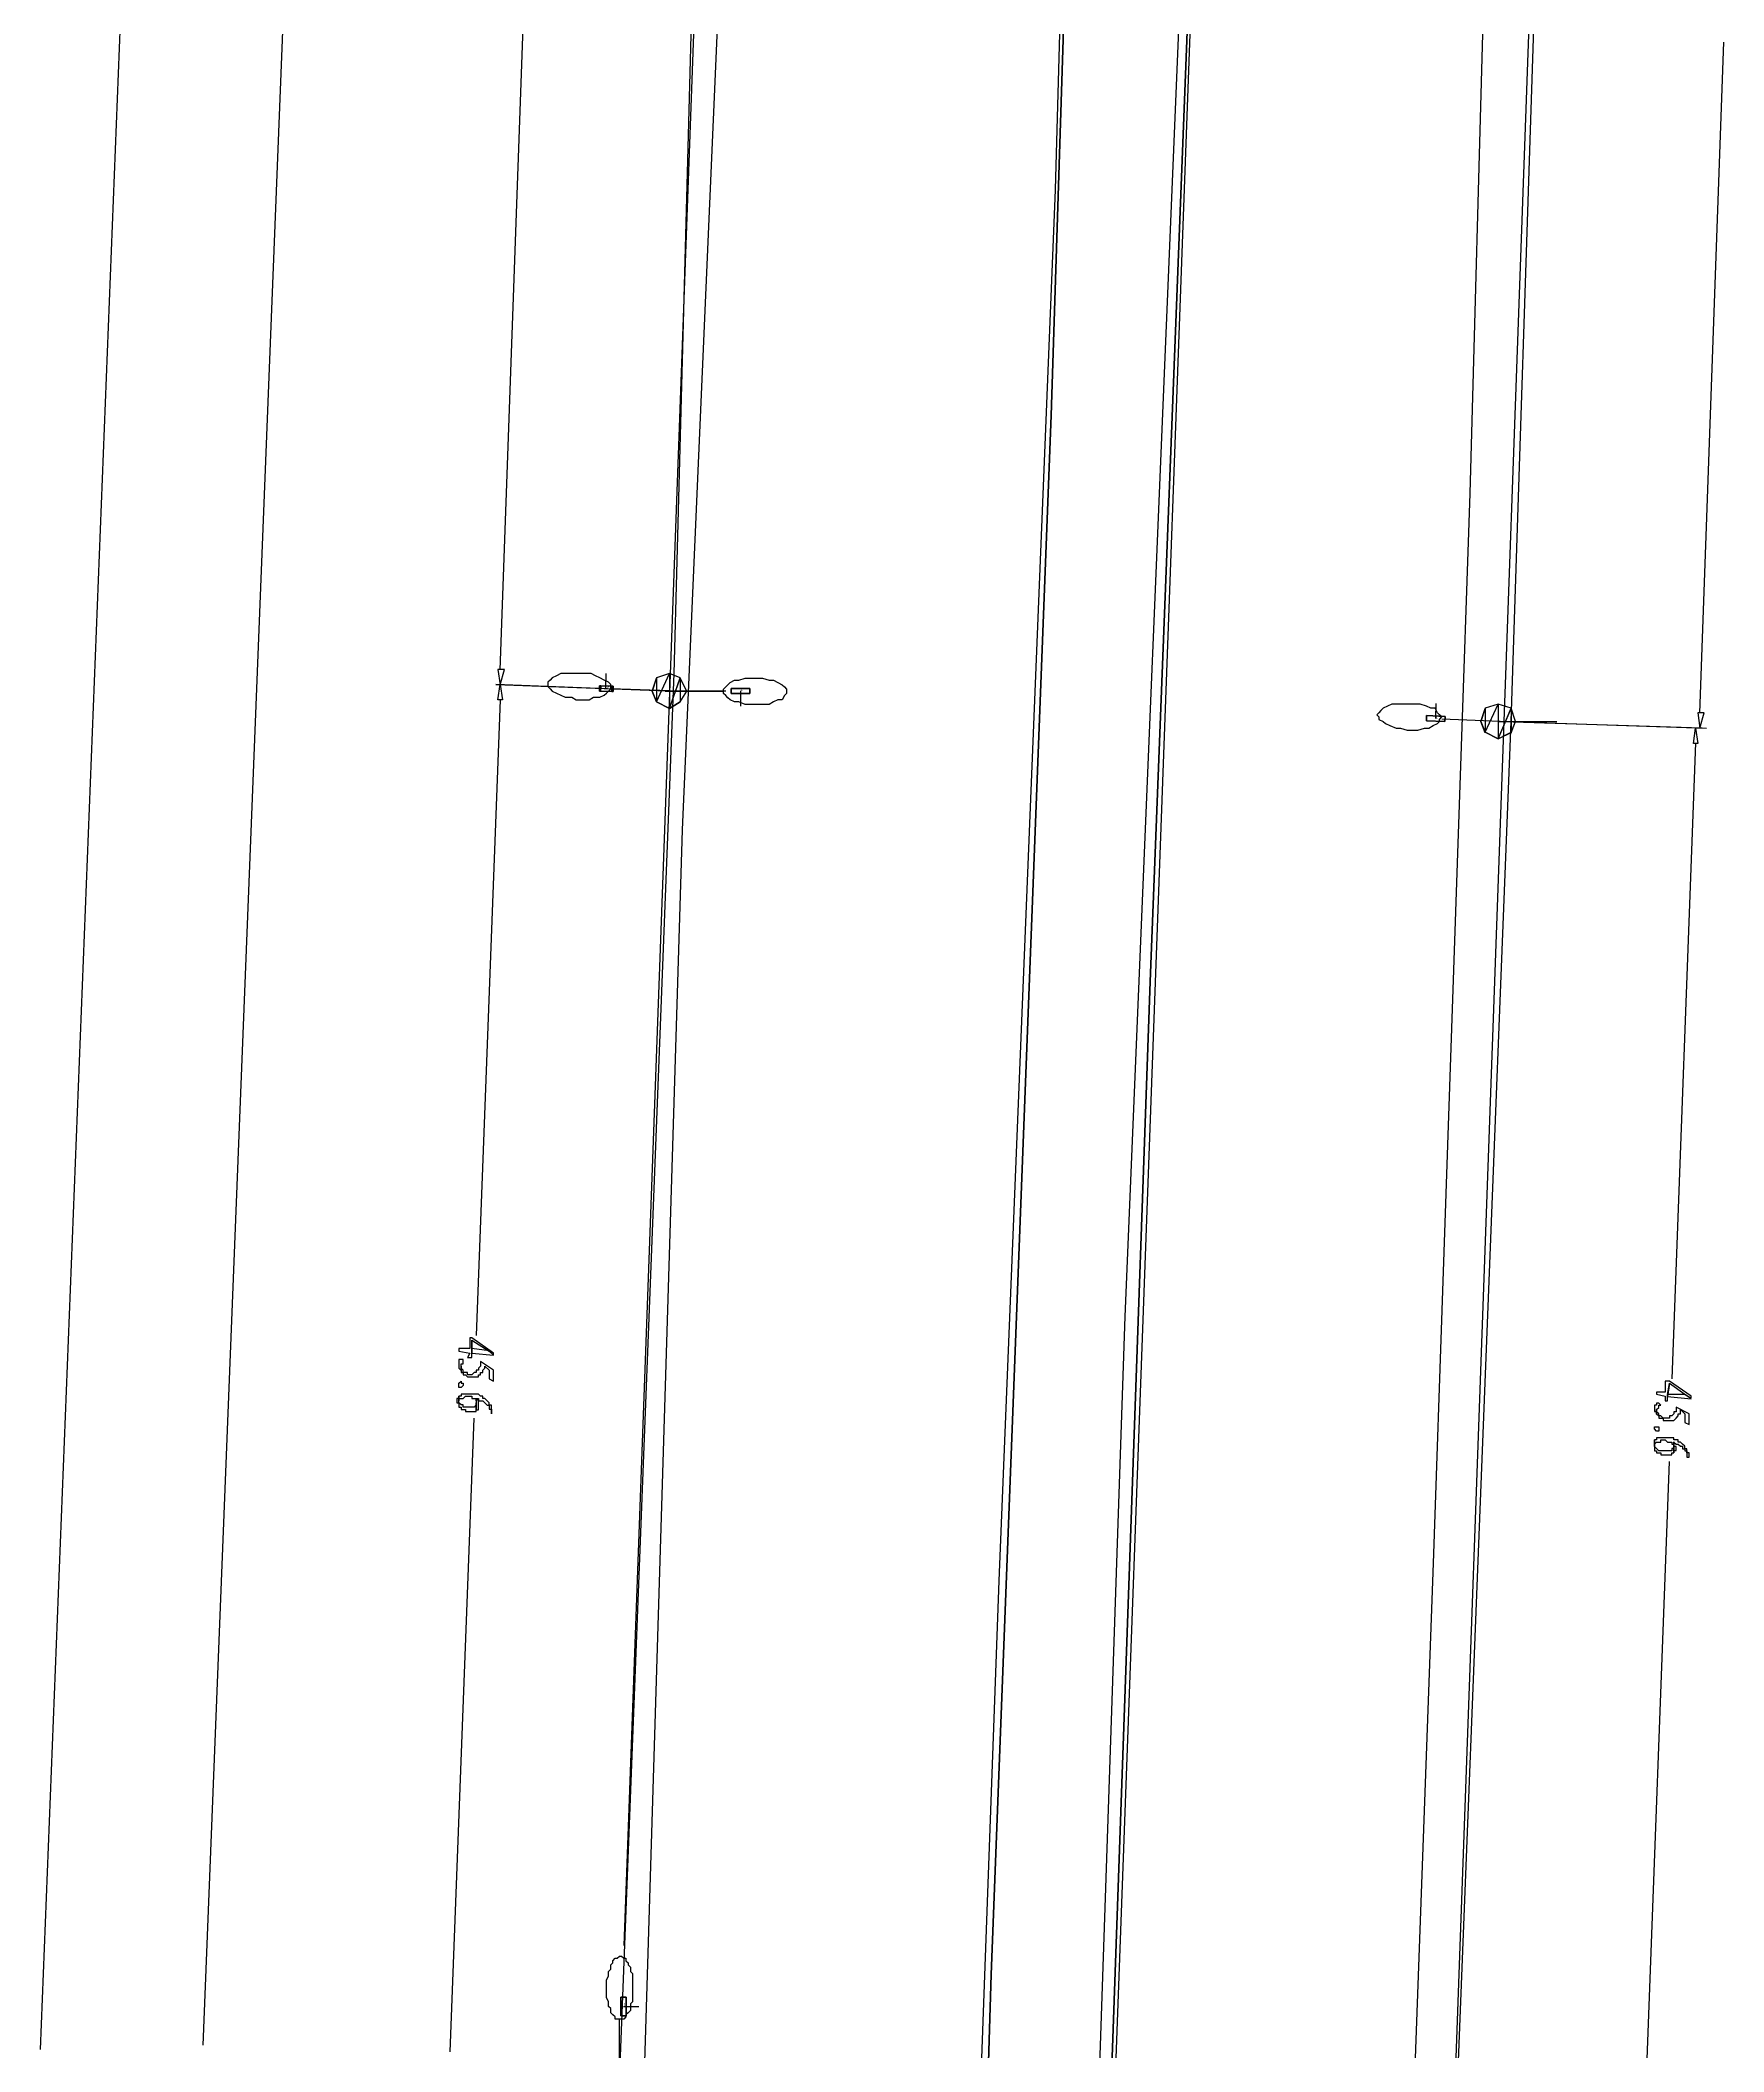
# Model space of a CAD drawing. Extents: x 212106 to 638151, y -1311344 to 1260505.
# Drawn here: x 287248 to 342674, y 254186 to 320391 of the extents above; entities that cross this region are included whole.
import ezdxf

# ---------------------------------------------------------------- set-up
doc = ezdxf.new("R2010")
doc.units = 0
doc.header["$MEASUREMENT"] = 0
for name, color, linetype in [('at_Entity', 7, 'Continuous'), ('DLXLUM01', 3, 'Continuous'), ('DLXLUM02', 6, 'Continuous'), ('DLXLUMEX', 2, 'Continuous'), ('DLXSCENE', 7, 'Continuous')]:
    doc.layers.add(name, color=color, linetype=linetype)

# ---------------------------------------------------------------- blocks, each defined once
blk = doc.blocks.new('*U122')
for p, q in [((-305, 85), (-305, -85)), ((305, 85), (-305, 85)), ((305, 85), (-305, 85)), ((-305, 85), (-305, 85)), ((-305, 85), (305, 85)), ((-305, 85), (-305, -85)), ((-305, -85), (-305, 85)), ((-305, 85), (-305, 85)), ((-305, 85), (305, 85)), ((-305, -85), (-305, 85)), ((305, -85), (305, 85)), ((305, 85), (305, 85)), ((305, -85), (305, 85)), ((305, 85), (305, 85)), ((305, 85), (305, -85)), ((305, 85), (305, -85)), ((-305, -85), (305, -85)), ((305, -85), (-305, -85)), ((-305, -85), (-305, -85)), ((-305, -85), (305, -85)), ((-305, -85), (-305, -85)), ((305, -85), (-305, -85)), ((305, -85), (305, -85)), ((305, -85), (305, -85))]:
    blk.add_line(p, q)
at = {"color": 1}
blk.add_line((0, 0), (0, -500), dxfattribs=at)
at = {"layer": 'DLXLUMEX', "color": 7}
blk.add_text('1', height=100, dxfattribs=at).set_placement((0, 0))
blk = doc.blocks.new('*U123')
for p, q in [((-241, 93), (-246, -77)), ((-246, -77), (-241, 93)), ((-201, 92), (-241, 93)), ((168, 79), (-241, 93)), ((-241, 93), (-201, 92)), ((-241, 93), (168, 79)), ((-201, 92), (-207, -78)), ((-207, -78), (-201, 92)), ((207, 78), (-201, 92)), ((-201, 92), (207, 78)), ((162, -91), (168, 79)), ((168, 79), (162, -91)), ((207, 78), (168, 79)), ((168, 79), (207, 78)), ((201, -92), (207, 78)), ((207, 78), (201, -92)), ((-246, -77), (162, -91)), ((-207, -78), (-246, -77)), ((-246, -77), (-207, -78)), ((162, -91), (-246, -77)), ((-207, -78), (201, -92)), ((201, -92), (-207, -78)), ((162, -91), (201, -92)), ((201, -92), (162, -91))]:
    blk.add_line(p, q)
at = {"color": 1}
blk.add_line((-39, 1), (-22, 501), dxfattribs=at)
at = {"layer": 'DLXLUMEX', "color": 7}
blk.add_text('2', height=100, dxfattribs=at).set_placement((0, 0))
blk = doc.blocks.new('*U126')
for p, q in [((84, 305), (-86, 305)), ((-86, 305), (-84, -305)), ((-86, 305), (-84, -305)), ((-84, -305), (-86, 305)), ((-86, 305), (-86, 305)), ((84, 305), (-86, 305)), ((-86, 305), (-86, 305)), ((-86, 305), (84, 305)), ((-84, -305), (-86, 305)), ((-86, 305), (84, 305)), ((86, -305), (84, 305)), ((84, 305), (84, 305)), ((86, -305), (84, 305)), ((84, 305), (84, 305)), ((84, 305), (86, -305)), ((84, 305), (86, -305)), ((-84, -305), (86, -305)), ((-84, -305), (-84, -305)), ((-84, -305), (86, -305)), ((86, -305), (-84, -305)), ((-84, -305), (-84, -305)), ((86, -305), (-84, -305)), ((86, -305), (86, -305)), ((86, -305), (86, -305))]:
    blk.add_line(p, q)
at = {"color": 1}
blk.add_line((0, 0), (500, 2), dxfattribs=at)
at = {"layer": 'DLXLUMEX', "color": 7}
blk.add_text('1', height=100, dxfattribs=at).set_placement((0, 0))
blk = doc.blocks.new('*U171')
for p, q in [((-301, 97), (-308, -73)), ((-301, 97), (-308, -73)), ((-308, -73), (-301, 97)), ((-308, -73), (-301, 97)), ((308, 73), (-301, 97)), ((-301, 97), (-301, 97)), ((308, 73), (-301, 97)), ((-301, 97), (-301, 97)), ((-301, 97), (308, 73)), ((-301, 97), (308, 73)), ((301, -97), (308, 73)), ((301, -97), (308, 73)), ((308, 73), (301, -97)), ((308, 73), (301, -97)), ((308, 73), (308, 73)), ((308, 73), (308, 73)), ((-308, -73), (301, -97)), ((-308, -73), (301, -97)), ((301, -97), (-308, -73)), ((-308, -73), (-308, -73)), ((-308, -73), (-308, -73)), ((301, -97), (-308, -73)), ((301, -97), (301, -97)), ((301, -97), (301, -97))]:
    blk.add_line(p, q)
at = {"color": 1}
blk.add_line((0, 0), (20, 500), dxfattribs=at)
at = {"layer": 'DLXLUMEX', "color": 7}
blk.add_text('1', height=100, dxfattribs=at).set_placement((0, 0))
blk = doc.blocks.new('*U97')
for p, q in [((-37394, 279444), (-35073, 352114)), ((-35073, 352114), (-37394, 279444)), ((-31105, 338464), (-34138, 260821)), ((-34138, 260821), (-31105, 338464)), ((-48540, 318659), (-49825, 270950)), ((-22255, 269369), (-20800, 313500)), ((-39368, 228134), (-37394, 279444)), ((-37394, 279444), (-39368, 228134)), ((-49825, 270950), (-51611, 224880)), ((-24040, 223882), (-22255, 269369)), ((-34138, 260821), (-36052, 206855)), ((-36052, 206855), (-34138, 260821)), ((-41806, 153491), (-39368, 228134)), ((-39368, 228134), (-41806, 153491))]:
    blk.add_line(p, q)

msp = doc.modelspace()

# ---------------------------------------------------------------- linework, layer by layer
at = {"layer": 'at_Entity', "color": 0}
for p, q in [((296032, 477029), (287248, 254260)), ((301390, 477105), (292604, 254399)), ((330674, 473251), (319746, 174332)), ((320674, 315466), (322032, 364674)), ((308390, 294398), (311032, 354823)), ((335461, 347119), (334318, 305477)), ((325603, 342027), (322960, 278390)), ((302389, 299674), (303175, 321754)), ((341889, 298258), (342674, 320324)), ((318817, 269682), (320674, 315466)), ((334318, 305477), (333103, 270265)), ((302533, 299685), (302318, 299685)), ((302318, 299685), (302389, 299180)), ((302389, 299180), (302533, 299685)), ((304032, 299327), (303961, 299258)), ((303961, 299258), (303961, 299189)), ((304105, 299407), (304032, 299327)), ((304247, 299476), (304105, 299407)), ((304390, 299545), (304247, 299476)), ((304605, 299545), (304390, 299545)), ((304747, 299545), (304605, 299545)), ((304962, 299545), (304747, 299545)), ((305176, 299545), (304962, 299545)), ((305390, 299545), (305176, 299545)), ((305533, 299476), (305390, 299545)), ((305675, 299407), (305533, 299476)), ((305819, 299327), (305675, 299407)), ((305961, 299258), (305819, 299327)), ((306033, 299189), (305961, 299258)), ((307389, 298969), (307532, 299394)), ((307389, 298969), (307532, 299394)), ((307533, 299407), (307390, 298971)), ((307533, 299407), (307390, 298971)), ((307533, 299407), (307390, 298971)), ((307533, 299407), (307390, 298971)), ((307532, 299394), (307532, 298613)), ((307532, 299394), (307532, 298613)), ((307962, 299545), (307533, 299407)), ((307962, 299545), (307533, 299407)), ((307533, 298616), (307962, 299545)), ((307533, 298616), (307962, 299545)), ((307962, 299545), (307533, 299407)), ((307962, 299545), (307533, 299407)), ((307962, 299545), (307533, 299407)), ((307533, 298616), (307962, 299545)), ((307533, 298616), (307962, 299545)), ((307962, 299545), (307533, 299407)), ((307533, 299407), (307533, 298616)), ((307533, 299407), (307533, 298616)), ((307960, 298396), (308318, 299394)), ((307960, 298396), (308318, 299394)), ((308318, 299407), (307962, 299545)), ((308318, 299407), (307962, 299545)), ((307962, 299545), (307962, 298398)), ((307962, 299545), (307962, 298398)), ((308318, 299407), (307962, 299545)), ((308318, 299407), (307962, 299545)), ((308318, 299407), (307962, 299545)), ((307962, 299545), (307962, 298398)), ((307962, 299545), (307962, 298398)), ((308318, 299407), (307962, 299545)), ((307962, 298398), (308318, 299407)), ((307962, 298398), (308318, 299407)), ((308533, 298971), (308318, 299407)), ((308533, 298971), (308318, 299407)), ((308533, 298971), (308318, 299407)), ((308533, 298971), (308318, 299407)), ((308531, 298969), (308318, 299394)), ((308318, 299394), (308318, 298613)), ((308318, 299394), (308318, 298613)), ((308531, 298969), (308318, 299394)), ((308318, 299394), (308318, 298613)), ((308318, 299394), (308318, 298613)), ((309889, 299176), (309961, 299256)), ((309961, 299256), (310103, 299325)), ((310103, 299325), (310246, 299325)), ((310246, 299325), (310461, 299394)), ((310461, 299394), (310674, 299394)), ((310674, 299394), (310818, 299394)), ((310818, 299394), (311032, 299394)), ((311032, 299394), (311246, 299325)), ((311246, 299325), (311389, 299325)), ((311389, 299325), (311531, 299256)), ((311531, 299256), (311675, 299176)), ((302389, 298679), (301604, 277758)), ((307889, 298968), (302246, 299180)), ((307889, 298966), (302247, 299184)), ((302318, 298679), (302389, 299184)), ((302462, 298679), (302318, 298679)), ((302389, 299184), (302462, 298679)), ((303961, 299189), (303961, 299120)), ((303961, 299189), (303961, 299189)), ((303961, 299120), (304032, 299040)), ((304032, 299040), (304105, 298971)), ((304105, 298971), (304247, 298902)), ((304247, 298902), (304390, 298834)), ((304390, 298834), (304533, 298765)), ((304533, 298765), (304747, 298765)), ((304747, 298765), (304891, 298684)), ((304891, 298684), (305104, 298684)), ((305104, 298684), (305318, 298684)), ((305318, 298684), (305462, 298765)), ((305462, 298765), (305675, 298765)), ((305675, 298765), (305819, 298834)), ((305819, 298834), (305890, 298902)), ((305890, 298902), (305961, 298971)), ((305961, 298971), (306033, 299040)), ((306033, 299120), (306033, 299189)), ((306033, 299040), (306033, 299120)), ((307961, 298975), (306033, 299044)), ((307532, 298613), (307389, 298969)), ((307532, 298613), (307389, 298969)), ((307390, 298971), (307533, 298616)), ((307390, 298971), (307533, 298616)), ((307390, 298971), (307533, 298616)), ((307390, 298971), (307533, 298616)), ((307533, 298616), (307962, 298398)), ((307962, 298398), (307533, 298616)), ((307533, 298616), (307962, 298398)), ((307533, 298616), (307962, 298398)), ((307962, 298398), (307533, 298616)), ((307533, 298616), (307962, 298398)), ((307817, 298963), (309746, 298963)), ((307890, 298975), (309818, 298975)), ((308318, 298613), (307960, 298396)), ((308318, 298613), (307960, 298396)), ((307962, 298398), (308318, 298616)), ((307962, 298398), (308318, 298616)), ((307962, 298398), (308318, 298616)), ((307962, 298398), (308318, 298616)), ((308318, 298616), (308533, 298971)), ((308318, 298616), (308533, 298971)), ((308318, 298616), (308533, 298971)), ((308318, 298616), (308533, 298971)), ((308318, 298613), (308531, 298969)), ((308318, 298613), (308531, 298969)), ((309746, 299038), (309817, 299107)), ((309746, 298889), (309746, 299038)), ((309817, 298820), (309746, 298889)), ((309817, 299107), (309889, 299176)), ((309889, 298751), (309817, 298820)), ((309961, 298682), (309889, 298751)), ((310103, 298613), (309961, 298682)), ((310246, 298613), (310103, 298613)), ((310461, 298533), (310246, 298613)), ((311389, 298613), (311246, 298533)), ((311531, 298682), (311389, 298613)), ((311675, 298682), (311531, 298682)), ((311675, 299176), (311746, 299107)), ((311746, 298820), (311675, 298682)), ((311746, 299107), (311818, 299038)), ((311818, 298889), (311746, 298820)), ((311818, 299038), (311818, 298969)), ((311818, 298969), (311818, 298889)), ((311818, 298969), (311818, 298969)), ((307962, 298398), (307962, 298398)), ((307962, 298398), (307962, 298398)), ((307962, 298398), (307962, 298398)), ((310603, 298533), (310461, 298533)), ((310818, 298533), (310603, 298533)), ((311032, 298533), (310818, 298533)), ((311246, 298533), (311032, 298533)), ((331318, 298257), (331247, 298188)), ((331247, 298188), (331318, 298119)), ((331247, 298188), (331247, 298188)), ((331389, 298326), (331318, 298257)), ((331318, 298119), (331318, 298039)), ((331318, 298039), (331461, 297970)), ((331461, 298406), (331389, 298326)), ((331603, 298475), (331461, 298406)), ((331461, 297970), (331532, 297902)), ((331746, 298544), (331603, 298475)), ((331889, 298544), (331746, 298544)), ((332103, 298544), (331889, 298544)), ((332318, 298544), (332103, 298544)), ((332461, 298544), (332318, 298544)), ((332675, 298544), (332461, 298544)), ((332890, 298475), (332675, 298544)), ((333032, 298406), (332890, 298475)), ((333175, 298406), (333032, 298406)), ((333246, 298257), (333175, 298406)), ((333317, 298188), (333246, 298257)), ((333246, 297902), (333317, 297970)), ((333390, 298119), (333317, 298188)), ((333317, 298039), (333390, 298119)), ((333317, 297970), (333317, 298039)), ((335317, 297974), (333389, 298043)), ((334674, 297968), (334817, 298392)), ((334674, 297968), (334817, 298392)), ((334817, 297601), (334674, 297968)), ((334817, 297601), (334674, 297968)), ((334817, 298406), (334675, 297970)), ((334817, 298406), (334675, 297970)), ((334817, 298406), (334675, 297970)), ((334817, 298406), (334675, 297970)), ((334675, 297970), (334817, 297615)), ((334675, 297970), (334817, 297615)), ((334675, 297970), (334817, 297615)), ((334675, 297970), (334817, 297615)), ((335246, 298544), (334817, 298406)), ((335246, 298544), (334817, 298406)), ((334817, 297615), (335246, 298544)), ((334817, 297615), (335246, 298544)), ((335246, 298544), (334817, 298406)), ((335246, 298544), (334817, 298406)), ((335246, 298544), (334817, 298406)), ((334817, 297615), (335246, 298544)), ((334817, 297615), (335246, 298544)), ((335246, 298544), (334817, 298406)), ((334817, 298406), (334817, 297615)), ((334817, 298406), (334817, 297615)), ((334817, 298392), (334817, 297601)), ((334817, 298392), (334817, 297601)), ((335675, 298406), (335246, 298544)), ((335675, 298406), (335246, 298544)), ((335246, 298544), (335246, 297397)), ((335246, 298544), (335246, 297397)), ((335675, 298406), (335246, 298544)), ((335675, 298406), (335246, 298544)), ((335675, 298406), (335246, 298544)), ((335246, 298544), (335246, 297397)), ((335246, 298544), (335246, 297397)), ((335675, 298406), (335246, 298544)), ((335246, 297397), (335675, 298406)), ((335246, 297397), (335675, 298406)), ((335246, 297395), (335673, 298392)), ((335246, 297395), (335673, 298392)), ((335246, 297974), (337174, 297974)), ((335389, 297973), (341961, 297755)), ((335531, 297964), (342103, 297752)), ((335817, 297968), (335673, 298392)), ((335673, 298392), (335673, 297601)), ((335673, 298392), (335673, 297601)), ((335817, 297968), (335673, 298392)), ((335673, 298392), (335673, 297601)), ((335673, 298392), (335673, 297601)), ((335673, 297601), (335817, 297968)), ((335673, 297601), (335817, 297968)), ((335818, 297970), (335675, 298406)), ((335818, 297970), (335675, 298406)), ((335818, 297970), (335675, 298406)), ((335818, 297970), (335675, 298406)), ((335675, 297615), (335818, 297970)), ((335675, 297615), (335818, 297970)), ((335675, 297615), (335818, 297970)), ((335675, 297615), (335818, 297970)), ((342032, 298253), (341817, 298253)), ((341817, 298253), (341888, 297748)), ((341888, 297748), (342032, 298253)), ((331532, 297902), (331675, 297833)), ((331675, 297833), (331889, 297752)), ((331889, 297752), (332032, 297752)), ((332032, 297752), (332246, 297684)), ((332246, 297684), (332461, 297684)), ((332461, 297684), (332603, 297684)), ((332603, 297684), (332817, 297752)), ((332817, 297752), (332961, 297752)), ((332961, 297752), (333103, 297833)), ((333103, 297833), (333246, 297902)), ((334817, 297615), (335246, 297397)), ((335246, 297397), (334817, 297615)), ((334817, 297615), (335246, 297397)), ((334817, 297615), (335246, 297397)), ((335246, 297397), (334817, 297615)), ((334817, 297615), (335246, 297397)), ((335246, 297397), (335675, 297615)), ((335246, 297397), (335675, 297615)), ((335246, 297397), (335675, 297615)), ((335246, 297397), (335675, 297615)), ((335673, 297601), (335246, 297395)), ((335673, 297601), (335246, 297395)), ((335246, 297397), (335246, 297397)), ((335246, 297397), (335246, 297397)), ((335246, 297397), (335246, 297397)), ((341746, 297262), (340960, 276332)), ((341674, 297248), (341746, 297752)), ((341746, 297752), (341817, 297248)), ((341817, 297248), (341674, 297248)), ((307033, 249971), (308390, 294398)), ((322960, 278390), (320603, 208755)), ((301461, 277680), (301389, 277680)), ((301389, 277680), (301389, 277329)), ((302175, 277181), (301461, 277680)), ((301461, 277181), (301461, 277612)), ((301461, 277612), (302032, 277249)), ((301461, 277327), (301461, 277610)), ((301461, 277610), (301461, 277180)), ((301389, 277329), (301032, 277329)), ((301032, 277329), (301032, 277249)), ((301032, 277249), (301389, 277181)), ((301104, 276970), (301033, 276970)), ((301033, 276970), (301033, 276902)), ((301033, 276902), (301033, 276902)), ((301033, 276902), (301033, 276902)), ((301033, 276902), (301033, 276823)), ((301033, 276823), (301033, 276823)), ((301033, 276823), (301033, 276823)), ((301033, 276823), (301033, 276755)), ((301033, 276755), (301033, 276755)), ((301033, 276755), (301033, 276687)), ((301176, 276970), (301104, 276970)), ((301104, 276970), (301104, 276970)), ((301104, 276755), (301104, 276823)), ((301104, 276823), (301176, 276823)), ((301104, 276607), (301104, 276755)), ((301104, 276755), (301104, 276755)), ((301104, 276755), (301104, 276755)), ((301104, 276755), (301104, 276755)), ((301104, 276685), (301104, 276753)), ((301104, 276753), (301104, 276617)), ((301176, 276902), (301176, 276970)), ((301176, 276970), (301176, 276970)), ((301176, 276970), (301176, 276970)), ((301176, 276823), (301176, 276902)), ((301176, 276902), (301176, 276902)), ((301176, 276902), (301176, 276902)), ((301176, 276823), (301176, 276823)), ((301389, 277181), (301318, 277034)), ((301318, 277034), (301461, 277034)), ((302033, 277259), (301461, 277327)), ((301461, 277034), (301461, 277181)), ((301461, 277180), (302176, 277112)), ((301747, 276753), (301676, 276685)), ((302176, 276617), (301747, 276900)), ((301747, 276900), (301747, 276832)), ((301747, 276832), (301747, 276832)), ((301747, 276832), (301747, 276753)), ((301747, 276753), (301747, 276753)), ((301747, 276753), (301747, 276753)), ((301890, 276685), (301890, 276753)), ((301890, 276753), (302033, 276617)), ((302032, 277249), (302175, 277113)), ((302176, 277112), (302033, 277259)), ((302175, 277113), (302175, 277181)), ((301033, 276687), (301033, 276687)), ((301033, 276687), (301033, 276687)), ((301033, 276687), (301104, 276607)), ((301034, 276192), (301105, 276260)), ((301034, 276113), (301034, 276192)), ((301034, 276192), (301034, 276192)), ((301034, 276192), (301034, 276192)), ((301034, 276192), (301034, 276192)), ((301034, 276192), (301034, 276192)), ((301034, 276192), (301034, 276192)), ((301034, 276045), (301034, 276113)), ((301034, 276113), (301034, 276113)), ((301034, 276113), (301034, 276113)), ((301175, 276617), (301104, 276685)), ((301104, 276685), (301104, 276685)), ((301104, 276685), (301104, 276685)), ((301104, 276617), (301104, 276617)), ((301104, 276617), (301104, 276538)), ((301104, 276607), (301104, 276607)), ((301104, 276538), (301175, 276538)), ((301105, 276260), (301105, 276260)), ((301105, 276260), (301105, 276192)), ((301105, 276192), (301176, 276192)), ((301176, 276113), (301105, 276045)), ((301175, 276538), (301175, 276617)), ((301175, 276617), (301175, 276617)), ((301175, 276617), (301175, 276617)), ((301248, 276538), (301175, 276538)), ((301175, 276538), (301175, 276538)), ((301175, 276538), (301175, 276470)), ((301175, 276470), (301248, 276470)), ((301176, 276192), (301176, 276192)), ((301176, 276192), (301176, 276192)), ((301176, 276192), (301176, 276113)), ((301176, 276113), (301176, 276113)), ((301176, 276113), (301176, 276113)), ((301176, 276113), (301176, 276113)), ((301176, 276113), (301176, 276113)), ((301176, 276113), (301176, 276113)), ((301319, 276538), (301248, 276538)), ((301248, 276538), (301248, 276538)), ((301248, 276470), (301248, 276470)), ((301248, 276470), (301248, 276470)), ((301248, 276470), (301248, 276470)), ((301248, 276470), (301319, 276402)), ((301319, 276470), (301319, 276538)), ((301390, 276470), (301319, 276470)), ((301319, 276470), (301319, 276470)), ((301319, 276402), (301319, 276402)), ((301319, 276402), (301390, 276402)), ((301462, 276470), (301390, 276470)), ((301390, 276470), (301390, 276470)), ((301390, 276402), (301390, 276402)), ((301390, 276402), (301462, 276402)), ((301533, 276538), (301462, 276470)), ((301462, 276470), (301462, 276470)), ((301462, 276402), (301462, 276402)), ((301462, 276402), (301533, 276402)), ((301605, 276538), (301533, 276538)), ((301533, 276538), (301533, 276538)), ((301533, 276538), (301533, 276538)), ((301533, 276402), (301533, 276402)), ((301533, 276402), (301533, 276402)), ((301533, 276402), (301605, 276402)), ((301676, 276617), (301605, 276617)), ((301605, 276617), (301605, 276538)), ((301605, 276538), (301605, 276538)), ((301605, 276538), (301605, 276538)), ((301605, 276402), (301605, 276402)), ((301605, 276402), (301676, 276402)), ((301676, 276685), (301676, 276685)), ((301676, 276685), (301676, 276685)), ((301676, 276685), (301676, 276617)), ((301676, 276617), (301676, 276617)), ((301676, 276402), (301676, 276470)), ((301676, 276470), (301676, 276470)), ((301676, 276470), (301747, 276470)), ((301747, 276470), (301747, 276538)), ((301747, 276538), (301819, 276538)), ((301747, 276470), (301747, 276470)), ((301747, 276470), (301747, 276470)), ((301819, 276617), (301890, 276685)), ((301819, 276538), (301819, 276617)), ((301819, 276617), (301819, 276617)), ((301819, 276617), (301819, 276617)), ((301819, 276538), (301819, 276538)), ((301890, 276685), (301890, 276685)), ((302033, 276617), (302033, 276334)), ((302033, 276334), (302176, 276254)), ((302176, 276254), (302176, 276617)), ((340890, 276260), (340746, 276260)), ((340746, 276260), (340746, 275897)), ((340816, 275816), (340888, 276178)), ((340888, 276178), (340816, 275748)), ((340817, 275761), (340890, 276192)), ((341603, 275761), (340890, 276260)), ((340890, 276192), (341389, 275829)), ((301033, 275691), (300961, 275691)), ((300961, 275691), (300961, 275612)), ((300961, 275612), (300961, 275612)), ((300961, 275612), (300961, 275612)), ((300961, 275612), (300961, 275544)), ((300961, 275544), (300961, 275544)), ((300961, 275544), (301033, 275544)), ((301105, 275761), (301033, 275761)), ((301033, 275761), (301033, 275761)), ((301033, 275761), (301033, 275761)), ((301033, 275761), (301033, 275614)), ((301033, 275612), (301033, 275759)), ((301033, 275759), (301033, 275691)), ((301033, 275691), (301033, 275691)), ((301033, 275614), (301033, 275682)), ((301033, 275682), (301105, 275682)), ((301033, 275614), (301033, 275614)), ((301033, 275614), (301033, 275614)), ((301033, 275544), (301033, 275612)), ((301104, 275476), (301033, 275544)), ((301033, 275544), (301033, 275544)), ((301033, 275544), (301033, 275544)), ((301033, 275544), (301033, 275476)), ((301033, 275476), (301033, 275476)), ((301033, 275476), (301033, 275397)), ((301105, 276045), (301034, 276045)), ((301175, 275476), (301104, 275476)), ((301104, 275476), (301104, 275476)), ((301104, 275476), (301104, 275476)), ((301105, 276045), (301105, 276045)), ((301105, 276045), (301105, 276045)), ((301176, 275829), (301105, 275829)), ((301105, 275829), (301105, 275761)), ((301105, 275682), (301105, 275682)), ((301105, 275682), (301105, 275682)), ((301105, 275682), (301105, 275682)), ((301105, 275682), (301176, 275682)), ((301175, 275397), (301175, 275476)), ((301247, 275829), (301176, 275829)), ((301176, 275829), (301176, 275829)), ((301176, 275829), (301176, 275829)), ((301176, 275682), (301247, 275761)), ((301176, 275682), (301176, 275682)), ((301319, 275829), (301247, 275829)), ((301247, 275829), (301247, 275829)), ((301247, 275761), (301247, 275761)), ((301247, 275761), (301247, 275761)), ((301247, 275761), (301319, 275761)), ((301390, 275829), (301319, 275829)), ((301319, 275829), (301319, 275829)), ((301319, 275829), (301319, 275829)), ((301319, 275761), (301319, 275761)), ((301319, 275761), (301390, 275761)), ((301461, 275829), (301390, 275829)), ((301390, 275829), (301390, 275829)), ((301390, 275761), (301390, 275761)), ((301390, 275761), (301390, 275761)), ((301390, 275761), (301461, 275761)), ((301533, 275829), (301461, 275829)), ((301461, 275829), (301461, 275829)), ((301461, 275761), (301461, 275682)), ((301461, 275682), (301461, 275682)), ((301461, 275682), (301533, 275682)), ((301604, 275829), (301533, 275829)), ((301533, 275829), (301533, 275829)), ((301533, 275682), (301604, 275682)), ((301605, 275476), (301533, 275397)), ((301675, 275829), (301604, 275829)), ((301604, 275829), (301604, 275829)), ((301604, 275682), (301604, 275682)), ((301604, 275682), (301604, 275614)), ((301604, 275614), (301604, 275682)), ((301604, 275682), (301675, 275682)), ((301675, 275610), (301604, 275678)), ((301604, 275678), (301604, 275610)), ((301604, 275614), (301604, 275614)), ((301604, 275614), (301604, 275614)), ((301604, 275614), (301604, 275614)), ((301604, 275610), (301604, 275531)), ((301604, 275531), (301604, 275531)), ((301604, 275531), (301604, 275315)), ((301605, 275329), (301605, 275544)), ((301605, 275544), (301605, 275544)), ((301605, 275544), (301605, 275476)), ((301605, 275476), (301605, 275476)), ((301605, 275476), (301605, 275476)), ((301605, 275476), (301605, 275476)), ((301747, 275761), (301675, 275829)), ((301675, 275829), (301675, 275829)), ((301675, 275682), (301675, 275682)), ((301675, 275682), (301675, 275614)), ((301675, 275614), (301747, 275614)), ((301675, 275531), (301675, 275610)), ((301675, 275610), (301675, 275610)), ((301675, 275610), (301675, 275610)), ((301675, 275463), (301675, 275531)), ((301675, 275531), (301675, 275531)), ((301675, 275463), (301675, 275463)), ((301675, 275395), (301675, 275463)), ((301818, 275761), (301747, 275761)), ((301747, 275761), (301747, 275761)), ((301747, 275761), (301747, 275761)), ((301747, 275614), (301747, 275614)), ((301747, 275614), (301818, 275614)), ((301818, 275682), (301818, 275761)), ((301890, 275682), (301818, 275682)), ((301818, 275682), (301818, 275682)), ((301818, 275614), (301818, 275614)), ((301818, 275614), (301818, 275614)), ((301818, 275614), (301890, 275546)), ((301961, 275614), (301890, 275682)), ((301890, 275682), (301890, 275682)), ((301890, 275546), (301890, 275546)), ((301890, 275546), (301890, 275546)), ((301890, 275546), (301961, 275467)), ((302032, 275546), (301961, 275614)), ((301961, 275614), (301961, 275614)), ((301961, 275614), (301961, 275614)), ((301961, 275467), (301961, 275467)), ((301961, 275467), (301961, 275467)), ((301961, 275467), (302032, 275467)), ((302032, 275467), (302032, 275546)), ((302032, 275546), (302032, 275546)), ((302032, 275546), (302032, 275546)), ((302105, 275467), (302032, 275467)), ((302032, 275467), (302032, 275399)), ((302105, 275399), (302105, 275467)), ((340460, 275470), (340388, 275470)), ((340388, 275470), (340388, 275470)), ((340388, 275470), (340388, 275391)), ((340746, 275897), (340460, 275897)), ((340460, 275897), (340460, 275829)), ((340460, 275829), (340746, 275761)), ((340531, 275538), (340460, 275538)), ((340460, 275538), (340460, 275538)), ((340460, 275538), (340460, 275538)), ((340460, 275538), (340460, 275470)), ((340603, 275470), (340531, 275538)), ((340531, 275538), (340531, 275538)), ((340531, 275538), (340531, 275538)), ((340531, 275391), (340531, 275470)), ((340531, 275470), (340531, 275470)), ((340531, 275470), (340603, 275470)), ((340746, 275761), (340746, 275614)), ((340746, 275614), (340817, 275614)), ((341388, 275816), (340816, 275816)), ((340816, 275748), (341602, 275680)), ((340817, 275614), (340817, 275761)), ((341602, 275680), (341388, 275816)), ((341389, 275829), (341603, 275693)), ((341603, 275693), (341603, 275761)), ((300747, 254187), (301533, 275039)), ((301033, 275397), (301033, 275397)), ((301033, 275397), (301104, 275397)), ((301104, 275397), (301104, 275397)), ((301104, 275397), (301104, 275329)), ((301104, 275329), (301175, 275329)), ((301248, 275397), (301175, 275397)), ((301175, 275397), (301175, 275397)), ((301175, 275329), (301175, 275329)), ((301175, 275329), (301175, 275329)), ((301175, 275329), (301248, 275329)), ((301319, 275397), (301248, 275397)), ((301248, 275397), (301248, 275397)), ((301248, 275329), (301248, 275261)), ((301248, 275261), (301319, 275261)), ((301391, 275397), (301319, 275397)), ((301319, 275397), (301319, 275397)), ((301319, 275261), (301319, 275261)), ((301319, 275261), (301391, 275261)), ((301462, 275397), (301391, 275397)), ((301391, 275397), (301391, 275397)), ((301391, 275397), (301391, 275397)), ((301391, 275261), (301391, 275261)), ((301391, 275261), (301462, 275261)), ((301533, 275397), (301462, 275397)), ((301462, 275397), (301462, 275397)), ((301462, 275261), (301462, 275261)), ((301462, 275261), (301533, 275261)), ((301533, 275397), (301533, 275397)), ((301533, 275397), (301533, 275397)), ((301533, 275261), (301533, 275261)), ((301533, 275261), (301533, 275261)), ((301533, 275261), (301605, 275261)), ((301604, 275315), (301675, 275315)), ((301605, 275261), (301605, 275329)), ((301605, 275329), (301605, 275329)), ((301675, 275315), (301675, 275395)), ((301675, 275395), (301675, 275395)), ((301675, 275395), (301675, 275395)), ((301675, 275315), (301675, 275315)), ((302032, 275399), (302032, 275399)), ((302032, 275399), (302032, 275399)), ((302032, 275399), (302032, 275331)), ((302032, 275331), (302105, 275331)), ((302105, 275331), (302105, 275399)), ((302105, 275399), (302105, 275399)), ((302105, 275399), (302105, 275399)), ((302105, 275263), (302105, 275331)), ((302105, 275331), (302105, 275331)), ((302105, 275331), (302105, 275331)), ((302105, 275331), (302105, 275331)), ((302105, 275331), (302105, 275263)), ((302105, 275183), (302105, 275263)), ((302105, 275263), (302105, 275263)), ((302105, 275263), (302105, 275263)), ((302105, 275263), (302105, 275263)), ((302105, 275263), (302105, 275263)), ((302105, 275263), (302105, 275183)), ((302105, 275183), (302105, 275183)), ((340388, 275391), (340388, 275391)), ((340388, 275391), (340388, 275323)), ((340388, 275323), (340388, 275323)), ((340388, 275323), (340388, 275323)), ((340388, 275323), (340388, 275255)), ((340388, 275255), (340460, 275255)), ((340389, 274690), (340389, 274758)), ((340389, 274758), (340389, 274758)), ((340389, 274758), (340389, 274758)), ((340389, 274758), (340389, 274758)), ((340389, 274758), (340460, 274758)), ((340460, 275323), (340531, 275391)), ((340460, 275251), (340460, 275330)), ((340460, 275330), (340460, 275183)), ((340460, 275176), (340460, 275323)), ((340460, 275323), (340460, 275323)), ((340460, 275323), (340460, 275323)), ((340460, 275323), (340460, 275323)), ((340460, 275255), (340460, 275176)), ((340532, 275183), (340460, 275251)), ((340460, 275251), (340460, 275251)), ((340460, 275183), (340460, 275183)), ((340460, 275183), (340532, 275115)), ((340460, 275176), (340460, 275176)), ((340460, 275176), (340460, 275176)), ((340460, 274758), (340460, 274758)), ((340460, 274758), (340460, 274758)), ((340460, 274758), (340532, 274758)), ((340531, 275391), (340531, 275391)), ((340531, 275391), (340531, 275391)), ((340532, 275115), (340532, 275183)), ((340532, 275183), (340532, 275183)), ((340532, 275183), (340532, 275183)), ((340603, 275115), (340532, 275115)), ((340532, 275115), (340532, 275115)), ((340532, 275115), (340532, 275115)), ((340532, 275115), (340532, 275036)), ((340532, 275036), (340603, 275036)), ((340532, 274758), (340532, 274758)), ((340532, 274758), (340532, 274758)), ((340532, 274758), (340532, 274758)), ((340532, 274758), (340532, 274690)), ((340674, 275036), (340603, 275115)), ((340603, 275115), (340603, 275115)), ((340603, 275115), (340603, 275115)), ((340603, 275036), (340603, 275036)), ((340603, 275036), (340674, 275036)), ((340746, 275036), (340674, 275036)), ((340674, 275036), (340674, 275036)), ((340674, 275036), (340674, 275036)), ((340674, 275036), (340674, 274968)), ((340674, 274968), (340674, 274968)), ((340674, 274968), (340746, 274968)), ((340817, 275036), (340746, 275036)), ((340746, 275036), (340746, 275036)), ((340746, 274968), (340746, 274968)), ((340746, 274968), (340817, 274968)), ((340888, 275036), (340817, 275036)), ((340817, 275036), (340817, 275036)), ((340817, 274968), (340817, 274968)), ((340817, 274968), (340888, 274968)), ((340960, 275115), (340888, 275115)), ((340888, 275115), (340888, 275115)), ((340888, 275115), (340888, 275115)), ((340888, 275115), (340888, 275036)), ((340888, 274968), (340888, 274968)), ((340888, 274968), (340960, 274968)), ((341031, 275183), (340960, 275115)), ((340960, 275115), (340960, 275115)), ((340960, 275115), (340960, 275115)), ((340960, 274968), (340960, 274968)), ((340960, 274968), (340960, 274968)), ((340960, 274968), (341031, 274968)), ((341102, 275251), (341031, 275251)), ((341031, 275251), (341031, 275183)), ((341031, 275183), (341031, 275183)), ((341031, 275183), (341031, 275183)), ((341031, 274968), (341102, 275036)), ((341031, 274968), (341031, 274968)), ((341532, 275183), (341102, 275398)), ((341102, 275398), (341102, 275398)), ((341102, 275398), (341102, 275398)), ((341102, 275398), (341102, 275330)), ((341102, 275330), (341102, 275330)), ((341102, 275330), (341102, 275330)), ((341102, 275330), (341102, 275251)), ((341102, 275251), (341102, 275251)), ((341102, 275036), (341174, 275115)), ((341102, 275036), (341102, 275036)), ((341102, 275036), (341102, 275036)), ((341102, 275036), (341102, 275036)), ((341174, 275115), (341174, 275183)), ((341174, 275183), (341245, 275183)), ((341174, 275115), (341174, 275115)), ((341174, 275115), (341174, 275115)), ((341245, 275251), (341245, 275330)), ((341245, 275330), (341389, 275183)), ((341245, 275183), (341245, 275251)), ((341245, 275251), (341245, 275251)), ((341245, 275183), (341245, 275183)), ((341389, 275183), (341389, 274900)), ((341389, 274900), (341532, 274832)), ((341532, 274832), (341532, 275183)), ((340460, 274329), (340388, 274329)), ((340388, 274329), (340388, 274182)), ((340388, 274180), (340388, 274327)), ((340388, 274327), (340388, 274259)), ((340388, 274259), (340388, 274259)), ((340388, 274259), (340388, 274259)), ((340388, 274259), (340388, 274180)), ((340388, 274182), (340460, 274250)), ((340388, 274182), (340388, 274182)), ((340388, 274182), (340388, 274182)), ((340388, 274182), (340388, 274182)), ((340388, 274112), (340388, 274180)), ((340388, 274180), (340388, 274180)), ((340388, 274180), (340388, 274180)), ((340388, 274180), (340388, 274112)), ((340460, 274044), (340388, 274112)), ((340388, 274112), (340388, 274112)), ((340388, 274112), (340388, 274112)), ((340388, 274112), (340388, 274044)), ((340460, 274611), (340389, 274690)), ((340389, 274690), (340389, 274690)), ((340389, 274690), (340389, 274690)), ((340389, 274690), (340389, 274690)), ((340532, 274611), (340460, 274611)), ((340460, 274611), (340460, 274611)), ((340460, 274611), (340460, 274611)), ((340531, 274397), (340460, 274397)), ((340460, 274397), (340460, 274329)), ((340460, 274329), (340460, 274329)), ((340460, 274329), (340460, 274329)), ((340460, 274250), (340460, 274250)), ((340460, 274250), (340460, 274250)), ((340460, 274250), (340531, 274250)), ((340602, 274397), (340531, 274397)), ((340531, 274397), (340531, 274397)), ((340531, 274250), (340531, 274250)), ((340531, 274250), (340531, 274250)), ((340531, 274250), (340602, 274250)), ((340532, 274690), (340532, 274690)), ((340532, 274690), (340532, 274611)), ((340532, 274690), (340532, 274690)), ((340532, 274690), (340532, 274690)), ((340532, 274690), (340532, 274690)), ((340532, 274611), (340532, 274611)), ((340674, 274397), (340602, 274397)), ((340602, 274397), (340602, 274397)), ((340602, 274397), (340602, 274397)), ((340602, 274250), (340602, 274329)), ((340602, 274329), (340602, 274329)), ((340602, 274329), (340674, 274329)), ((340746, 274397), (340674, 274397)), ((340674, 274397), (340674, 274397)), ((340674, 274329), (340674, 274329)), ((340674, 274329), (340746, 274329)), ((340817, 274397), (340746, 274397)), ((340746, 274397), (340746, 274397)), ((340746, 274329), (340746, 274329)), ((340746, 274329), (340746, 274329)), ((340746, 274329), (340817, 274250)), ((340889, 274397), (340817, 274397)), ((340817, 274397), (340817, 274397)), ((340817, 274250), (340817, 274250)), ((340817, 274250), (340889, 274250)), ((340960, 274397), (340889, 274397)), ((340889, 274397), (340889, 274397)), ((340889, 274250), (340889, 274250)), ((340889, 274250), (340960, 274250)), ((341031, 274397), (340960, 274397)), ((340960, 274397), (340960, 274397)), ((340960, 274397), (340960, 274397)), ((340960, 274250), (340960, 274250)), ((340960, 274250), (340960, 274182)), ((340960, 274182), (340960, 274182)), ((340960, 274182), (341031, 274182)), ((341031, 274329), (341031, 274397)), ((341102, 274329), (341031, 274329)), ((341031, 274189), (341031, 274257)), ((341031, 274257), (341031, 274189)), ((341031, 274182), (341031, 274250)), ((341031, 274250), (341031, 274250)), ((341031, 274250), (341031, 274250)), ((341031, 274250), (341102, 274182)), ((341031, 274110), (341031, 274189)), ((341031, 274189), (341031, 274189)), ((341031, 274189), (341031, 274189)), ((341031, 274189), (341031, 274110)), ((341031, 274182), (341031, 274182)), ((341031, 273897), (341031, 274112)), ((341031, 274112), (341031, 274112)), ((341031, 274112), (341031, 274044)), ((341103, 274110), (341031, 274110)), ((341031, 274110), (341031, 274110)), ((341031, 274110), (341031, 273895)), ((341174, 274329), (341102, 274329)), ((341102, 274329), (341102, 274329)), ((341102, 274182), (341102, 274182)), ((341102, 274182), (341174, 274182)), ((341103, 274042), (341103, 274110)), ((341174, 274250), (341174, 274329)), ((341174, 274329), (341174, 274329)), ((341245, 274250), (341174, 274250)), ((341174, 274182), (341174, 274182)), ((341174, 274182), (341174, 274182)), ((341174, 274182), (341245, 274114)), ((341316, 274182), (341245, 274250)), ((341245, 274250), (341245, 274250)), ((341245, 274250), (341245, 274250)), ((341245, 274114), (341245, 274114)), ((341245, 274114), (341245, 274114)), ((341245, 274114), (341316, 274114)), ((341389, 274114), (341316, 274182)), ((341316, 274182), (341316, 274182)), ((341316, 274182), (341316, 274182)), ((341316, 274114), (341316, 274035)), ((341389, 274035), (341389, 274114)), ((341389, 274114), (341389, 274114)), ((340104, 252684), (340889, 273615)), ((340388, 274044), (340388, 274044)), ((340388, 274044), (340388, 274044)), ((340388, 274044), (340388, 273965)), ((340388, 273965), (340460, 273965)), ((340531, 273965), (340460, 274044)), ((340460, 274044), (340460, 274044)), ((340460, 274044), (340460, 274044)), ((340460, 274044), (340460, 274044)), ((340460, 273965), (340460, 273965)), ((340460, 273965), (340460, 273897)), ((340460, 273897), (340460, 273897)), ((340460, 273897), (340531, 273897)), ((340602, 273965), (340531, 273965)), ((340531, 273965), (340531, 273965)), ((340531, 273897), (340531, 273897)), ((340531, 273897), (340602, 273897)), ((340675, 273965), (340602, 273965)), ((340602, 273965), (340602, 273965)), ((340602, 273897), (340602, 273829)), ((340602, 273829), (340675, 273829)), ((340746, 273965), (340675, 273965)), ((340675, 273965), (340675, 273965)), ((340675, 273965), (340675, 273965)), ((340675, 273829), (340675, 273829)), ((340675, 273829), (340675, 273829)), ((340675, 273829), (340746, 273829)), ((340817, 273965), (340746, 273965)), ((340746, 273965), (340746, 273965)), ((340746, 273829), (340746, 273829)), ((340746, 273829), (340817, 273829)), ((340889, 273965), (340817, 273965)), ((340817, 273965), (340817, 273965)), ((340817, 273829), (340817, 273829)), ((340817, 273829), (340889, 273829)), ((340960, 273965), (340889, 273965)), ((340889, 273965), (340889, 273965)), ((340889, 273965), (340889, 273965)), ((340889, 273829), (340889, 273829)), ((340889, 273829), (340960, 273829)), ((341031, 274044), (340960, 274044)), ((340960, 274044), (340960, 274044)), ((340960, 274044), (340960, 273965)), ((340960, 273829), (340960, 273897)), ((340960, 273897), (341031, 273897)), ((340960, 273829), (340960, 273829)), ((341031, 274044), (341031, 274044)), ((341031, 273895), (341031, 273974)), ((341031, 273974), (341103, 273974)), ((341031, 273895), (341031, 273895)), ((341031, 273895), (341031, 273895)), ((341103, 274042), (341103, 274042)), ((341103, 273974), (341103, 274042)), ((341103, 273974), (341103, 273974)), ((341316, 274035), (341316, 274035)), ((341316, 274035), (341316, 274035)), ((341316, 274035), (341389, 274035)), ((341460, 274035), (341389, 274035)), ((341389, 274035), (341389, 273967)), ((341389, 273967), (341389, 273967)), ((341389, 273967), (341460, 273967)), ((341460, 273967), (341460, 274035)), ((341460, 274035), (341460, 274035)), ((341460, 273899), (341460, 273967)), ((341460, 273967), (341460, 273967)), ((341460, 273967), (341460, 273967)), ((341460, 273967), (341460, 273899)), ((341531, 273899), (341460, 273899)), ((341460, 273899), (341460, 273899)), ((341460, 273899), (341460, 273899)), ((341460, 273899), (341460, 273831)), ((341460, 273831), (341460, 273831)), ((341460, 273831), (341460, 273752)), ((341460, 273752), (341460, 273752)), ((341460, 273752), (341531, 273752)), ((341531, 273831), (341531, 273899)), ((341531, 273899), (341531, 273899)), ((341531, 273752), (341531, 273831)), ((341531, 273831), (341531, 273831)), ((333103, 270265), (330032, 184832)), ((317388, 230035), (318817, 269682)), ((305962, 256825), (306032, 256903)), ((306032, 257049), (306104, 257116)), ((306032, 256970), (306032, 257049)), ((306032, 256903), (306032, 256970)), ((306104, 257183), (306176, 257262)), ((306104, 257116), (306104, 257183)), ((306176, 257262), (306247, 257262)), ((306247, 257262), (306318, 257329)), ((306318, 257329), (306390, 257329)), ((306318, 257329), (306318, 257329)), ((306390, 257329), (306461, 257262)), ((306461, 257262), (306532, 257262)), ((306532, 257262), (306532, 257183)), ((306532, 257183), (306604, 257116)), ((306604, 257116), (306604, 257049)), ((306604, 257049), (306676, 256970)), ((306676, 256970), (306676, 256903)), ((306676, 256903), (306676, 256825)), ((305890, 256544), (305962, 256690)), ((305890, 256477), (305890, 256544)), ((305890, 256331), (305890, 256477)), ((305890, 256253), (305890, 256331)), ((305890, 256118), (305890, 256253)), ((305962, 256757), (305962, 256825)), ((305962, 256690), (305962, 256757)), ((306676, 256825), (306747, 256757)), ((306747, 256757), (306747, 256612)), ((306747, 256612), (306747, 256544)), ((306747, 256544), (306747, 256477)), ((306747, 256477), (306747, 256331)), ((306747, 256331), (306747, 256253)), ((306747, 256253), (306747, 256118)), ((305890, 256040), (305890, 256118)), ((305890, 255972), (305890, 256040)), ((305962, 255827), (305890, 255972)), ((305962, 255759), (305962, 255827)), ((305962, 255681), (305962, 255759)), ((306032, 255614), (305962, 255681)), ((306032, 255468), (306032, 255614)), ((306747, 255827), (306676, 255759)), ((306676, 255759), (306676, 255681)), ((306676, 255681), (306676, 255546)), ((306747, 256118), (306747, 256040)), ((306747, 256040), (306747, 255905)), ((306747, 255905), (306747, 255827)), ((306104, 255400), (306032, 255468)), ((306176, 255333), (306104, 255400)), ((306176, 255255), (306176, 255333)), ((306247, 255255), (306176, 255255)), ((306318, 255255), (306247, 255255)), ((306318, 253252), (306318, 255257)), ((306390, 255255), (306318, 255255)), ((306461, 255255), (306390, 255255)), ((306532, 255333), (306461, 255255)), ((306604, 255468), (306532, 255400)), ((306532, 255400), (306532, 255333)), ((306676, 255546), (306604, 255468))]:
    msp.add_line(p, q, dxfattribs=at)
at = {"layer": 'at_Entity', "color": 1}
for p, q in [((313746, 457173), (306461, 257682)), ((340675, 443679), (330461, 159761))]:
    msp.add_line(p, q, dxfattribs=at)

# ---------------------------------------------------------------- block references
at = {"layer": 'DLXLUM01'}
for name, p in [('*U122', (310303, 298975)), ('*U171', (333190, 298064)), ('*U126', (306450, 255678))]:
    msp.add_blockref(name, p, dxfattribs=at)
at = {"layer": 'DLXLUM02'}
msp.add_blockref('*U123', (305904, 299049), dxfattribs=at)
at = {"layer": 'DLXSCENE'}
msp.add_blockref('*U97', (357928, 28595), dxfattribs=at)

doc.saveas('drawing.dxf')
